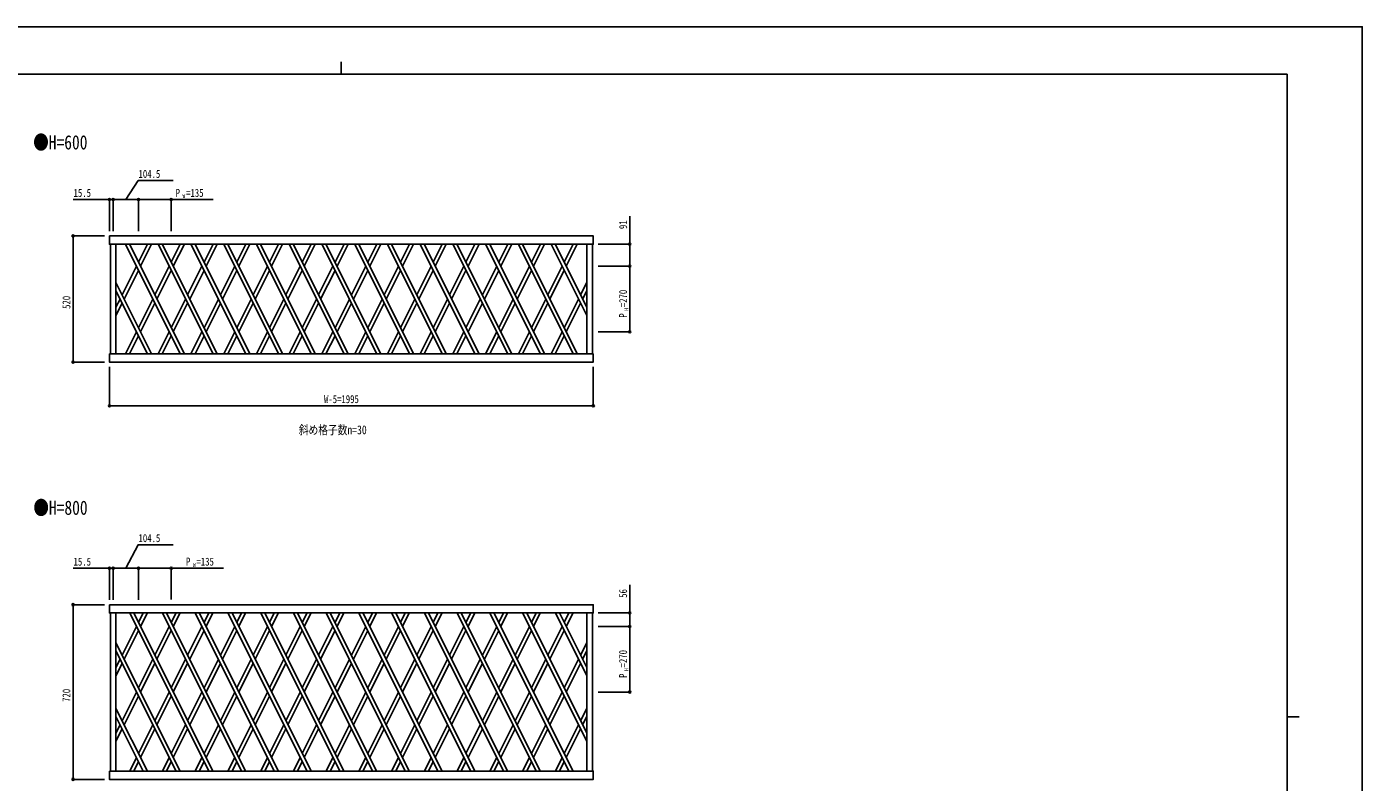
# Model space of a CAD drawing. Units: millimetres, scale not verified. Extents: x -4205 to 4205, y -2970 to 2970.
# Drawn here: x -1301 to 4205, y -145 to 2970 of the extents above; entities that cross this region are included whole.
import ezdxf
from ezdxf.enums import TextEntityAlignment as Align

# ---------------------------------------------------------------- set-up
doc = ezdxf.new("R2010")
doc.units = ezdxf.units.MM
doc.header["$LTSCALE"] = 16
for name, color, linetype in [('0-1_USER1', 3, 'Continuous'), ('0-2_YKK_A1', 4, 'Continuous'), ('0-3_YKK_D', 6, 'Continuous'), ('0-4_YKK_ZWAK', 7, 'Continuous')]:
    doc.layers.add(name, color=color, linetype=linetype)
doc.styles.add('ＭＳ ゴシック', font='')
doc.styles.get('ＭＳ ゴシック').set_extended_font_data('MS Gothic')

msp = doc.modelspace()

# ---------------------------------------------------------------- linework, layer by layer
at = {"layer": '0-2_YKK_A1'}
for p, q in [((-956.23, 2073.52), (-956.23, 1621.52)), ((-933.23, 2073.52), (-933.23, 1621.52)), ((-668.12, 1621.52), (-894.12, 2073.52)), ((-877.35, 2073.52), (-651.35, 1621.52)), ((-803.11, 2073.52), (-840.23, 1999.29)), ((-786.34, 2073.52), (-831.85, 1982.52)), ((-533.12, 1621.52), (-759.12, 2073.52)), ((-742.35, 2073.52), (-516.35, 1621.52)), ((-705.23, 1999.29), (-668.12, 2073.52)), ((-696.85, 1982.52), (-651.35, 2073.52)), ((-398.12, 1621.52), (-624.12, 2073.52)), ((-607.35, 2073.52), (-381.35, 1621.52)), ((-570.23, 1999.29), (-533.12, 2073.52)), ((-561.85, 1982.52), (-516.35, 2073.52)), ((-263.12, 1621.52), (-489.12, 2073.52)), ((-472.35, 2073.52), (-246.35, 1621.52)), ((-435.23, 1999.29), (-398.12, 2073.52)), ((-426.85, 1982.52), (-381.35, 2073.52)), ((-128.12, 1621.52), (-354.12, 2073.52)), ((-337.35, 2073.52), (-111.35, 1621.52)), ((-300.23, 1999.29), (-263.12, 2073.52)), ((-291.85, 1982.52), (-246.35, 2073.52)), ((6.88, 1621.52), (-219.12, 2073.52)), ((-202.35, 2073.52), (23.65, 1621.52)), ((-165.23, 1999.29), (-128.12, 2073.52)), ((-156.85, 1982.52), (-111.35, 2073.52)), ((141.88, 1621.52), (-84.12, 2073.52)), ((-67.35, 2073.52), (158.65, 1621.52)), ((-30.23, 1999.29), (6.88, 2073.52)), ((-21.85, 1982.52), (23.65, 2073.52)), ((276.88, 1621.52), (50.88, 2073.52)), ((67.65, 2073.52), (293.65, 1621.52)), ((104.77, 1999.29), (141.88, 2073.52)), ((113.15, 1982.52), (158.65, 2073.52)), ((411.88, 1621.52), (185.88, 2073.52)), ((202.65, 2073.52), (428.65, 1621.52)), ((239.77, 1999.29), (276.88, 2073.52)), ((248.15, 1982.52), (293.65, 2073.52)), ((546.88, 1621.52), (320.88, 2073.52)), ((337.65, 2073.52), (563.65, 1621.52)), ((374.77, 1999.29), (411.88, 2073.52)), ((383.15, 1982.52), (428.65, 2073.52)), ((681.88, 1621.52), (455.88, 2073.52)), ((472.65, 2073.52), (698.65, 1621.52)), ((509.77, 1999.29), (546.88, 2073.52)), ((518.15, 1982.52), (563.65, 2073.52)), ((816.88, 1621.52), (590.88, 2073.52)), ((607.65, 2073.52), (833.65, 1621.52)), ((644.77, 1999.29), (681.88, 2073.52)), ((653.15, 1982.52), (698.65, 2073.52)), ((951.88, 1621.52), (725.88, 2073.52)), ((742.65, 2073.52), (968.65, 1621.52)), ((779.77, 1999.29), (816.88, 2073.52)), ((788.15, 1982.52), (833.65, 2073.52)), ((1007.77, 1779.81), (860.88, 2073.52)), ((877.65, 2073.52), (1007.77, 1813.34)), ((914.77, 1999.3), (951.88, 2073.52)), ((923.16, 1982.53), (968.65, 2073.52)), ((1007.77, 2073.52), (1007.77, 1621.52)), ((1030.77, 2073.52), (1030.77, 1621.52)), ((-848.62, 1982.52), (-907.76, 1864.28)), ((-772.73, 1864.29), (-713.62, 1982.52)), ((-637.73, 1864.29), (-578.62, 1982.52)), ((-502.73, 1864.29), (-443.62, 1982.52)), ((-367.73, 1864.29), (-308.62, 1982.52)), ((-232.73, 1864.29), (-173.62, 1982.52)), ((-97.73, 1864.29), (-38.62, 1982.52)), ((37.27, 1864.29), (96.38, 1982.52)), ((172.27, 1864.29), (231.38, 1982.52)), ((307.27, 1864.29), (366.38, 1982.52)), ((442.27, 1864.29), (501.38, 1982.52)), ((577.27, 1864.29), (636.38, 1982.52)), ((712.27, 1864.29), (771.38, 1982.52)), ((847.27, 1864.29), (906.39, 1982.53)), ((-840.24, 1965.75), (-899.37, 1847.51)), ((-764.35, 1847.52), (-705.23, 1965.75)), ((-629.35, 1847.52), (-570.23, 1965.75)), ((-494.35, 1847.52), (-435.23, 1965.75)), ((-359.35, 1847.52), (-300.23, 1965.75)), ((-224.35, 1847.52), (-165.23, 1965.75)), ((-89.35, 1847.52), (-30.23, 1965.75)), ((45.65, 1847.52), (104.77, 1965.75)), ((180.65, 1847.52), (239.77, 1965.75)), ((315.65, 1847.52), (374.77, 1965.75)), ((450.65, 1847.52), (509.77, 1965.75)), ((585.65, 1847.52), (644.77, 1965.75)), ((720.65, 1847.52), (779.77, 1965.75)), ((855.65, 1847.52), (914.77, 1965.76)), ((-933.23, 1915.22), (-786.35, 1621.52)), ((-803.12, 1621.52), (-933.23, 1881.69)), ((982.29, 1864.28), (1007.77, 1915.22)), ((990.68, 1847.51), (1007.77, 1881.68)), ((-916.14, 1847.51), (-933.23, 1813.34)), ((-907.76, 1830.74), (-933.23, 1779.8)), ((-840.24, 1729.28), (-781.12, 1847.52)), ((-831.85, 1712.51), (-772.73, 1830.75)), ((-705.23, 1729.29), (-646.12, 1847.52)), ((-696.85, 1712.52), (-637.73, 1830.75)), ((-570.23, 1729.29), (-511.12, 1847.52)), ((-561.85, 1712.52), (-502.73, 1830.75)), ((-435.23, 1729.29), (-376.12, 1847.52)), ((-426.85, 1712.52), (-367.73, 1830.75)), ((-300.23, 1729.29), (-241.12, 1847.52)), ((-291.85, 1712.52), (-232.73, 1830.75)), ((-165.23, 1729.29), (-106.12, 1847.52)), ((-156.85, 1712.52), (-97.73, 1830.75)), ((-30.23, 1729.29), (28.88, 1847.52)), ((-21.85, 1712.52), (37.27, 1830.75)), ((104.77, 1729.29), (163.88, 1847.52)), ((113.15, 1712.52), (172.27, 1830.75)), ((239.77, 1729.29), (298.88, 1847.52)), ((248.15, 1712.52), (307.27, 1830.75)), ((374.77, 1729.29), (433.88, 1847.52)), ((383.15, 1712.52), (442.27, 1830.75)), ((509.77, 1729.29), (568.88, 1847.52)), ((518.15, 1712.52), (577.27, 1830.75)), ((644.77, 1729.29), (703.88, 1847.52)), ((653.15, 1712.52), (712.27, 1830.75)), ((779.77, 1729.29), (838.88, 1847.52)), ((788.15, 1712.52), (847.27, 1830.75)), ((914.77, 1729.27), (973.91, 1847.51)), ((923.16, 1712.5), (982.29, 1830.75)), ((-894.12, 1621.52), (-848.63, 1712.51)), ((-759.12, 1621.52), (-713.62, 1712.52)), ((-624.12, 1621.52), (-578.62, 1712.52)), ((-489.12, 1621.52), (-443.62, 1712.52)), ((-354.12, 1621.52), (-308.62, 1712.52)), ((-219.12, 1621.52), (-173.62, 1712.52)), ((-84.12, 1621.52), (-38.62, 1712.52)), ((50.88, 1621.52), (96.38, 1712.52)), ((185.88, 1621.52), (231.38, 1712.52)), ((320.88, 1621.52), (366.38, 1712.52)), ((455.88, 1621.52), (501.38, 1712.52)), ((590.88, 1621.52), (636.38, 1712.52)), ((725.88, 1621.52), (771.38, 1712.52)), ((860.88, 1621.52), (906.39, 1712.5)), ((-877.35, 1621.52), (-840.24, 1695.74)), ((-742.35, 1621.52), (-705.23, 1695.75)), ((-607.35, 1621.52), (-570.23, 1695.75)), ((-472.35, 1621.52), (-435.23, 1695.75)), ((-337.35, 1621.52), (-300.23, 1695.75)), ((-202.35, 1621.52), (-165.23, 1695.75)), ((-67.35, 1621.52), (-30.23, 1695.75)), ((67.65, 1621.52), (104.77, 1695.75)), ((202.65, 1621.52), (239.77, 1695.75)), ((337.65, 1621.52), (374.77, 1695.75)), ((472.65, 1621.52), (509.77, 1695.75)), ((607.65, 1621.52), (644.77, 1695.75)), ((742.65, 1621.52), (779.77, 1695.75)), ((877.66, 1621.52), (914.77, 1695.74)), ((-956.23, 553.52), (-956.23, -98.48)), ((-933.23, 553.52), (-933.23, -98.48)), ((-550.62, -98.48), (-876.62, 553.52)), ((-859.85, 553.52), (-533.85, -98.48)), ((-820.62, 553.52), (-840.23, 514.29)), ((-803.85, 553.52), (-831.85, 497.52)), ((-415.62, -98.48), (-741.62, 553.52)), ((-724.85, 553.52), (-398.85, -98.48)), ((-685.62, 553.52), (-705.23, 514.29)), ((-668.85, 553.52), (-696.85, 497.52)), ((-280.62, -98.48), (-606.62, 553.52)), ((-589.85, 553.52), (-263.85, -98.48)), ((-570.23, 514.29), (-550.62, 553.52)), ((-561.85, 497.52), (-533.85, 553.52)), ((-145.62, -98.48), (-471.62, 553.52)), ((-454.85, 553.52), (-128.85, -98.48)), ((-435.23, 514.29), (-415.62, 553.52)), ((-426.85, 497.52), (-398.85, 553.52)), ((-10.62, -98.48), (-336.62, 553.52)), ((-319.85, 553.52), (6.15, -98.48)), ((-300.23, 514.29), (-280.62, 553.52)), ((-291.85, 497.52), (-263.85, 553.52)), ((124.38, -98.48), (-201.62, 553.52)), ((-184.85, 553.52), (141.15, -98.48)), ((-165.23, 514.29), (-145.62, 553.52)), ((-156.85, 497.52), (-128.85, 553.52)), ((259.38, -98.48), (-66.62, 553.52)), ((-49.85, 553.52), (276.15, -98.48)), ((-30.23, 514.29), (-10.62, 553.52)), ((-21.85, 497.52), (6.15, 553.52)), ((394.38, -98.48), (68.38, 553.52)), ((85.15, 553.52), (411.15, -98.48)), ((104.77, 514.29), (124.38, 553.52)), ((113.15, 497.52), (141.15, 553.52)), ((529.38, -98.48), (203.38, 553.52)), ((220.15, 553.52), (546.15, -98.48)), ((239.77, 514.29), (259.38, 553.52)), ((248.15, 497.52), (276.15, 553.52)), ((664.38, -98.48), (338.38, 553.52)), ((355.15, 553.52), (681.15, -98.48)), ((374.77, 514.29), (394.38, 553.52)), ((383.15, 497.52), (411.15, 553.52)), ((799.38, -98.48), (473.38, 553.52)), ((490.15, 553.52), (816.15, -98.48)), ((509.77, 514.29), (529.38, 553.52)), ((518.15, 497.52), (546.15, 553.52)), ((934.38, -98.48), (608.38, 553.52)), ((625.15, 553.52), (951.15, -98.48)), ((644.77, 514.29), (664.38, 553.52)), ((653.15, 497.52), (681.15, 553.52)), ((1007.77, 24.86), (743.38, 553.52)), ((760.15, 553.52), (1007.77, 58.4)), ((779.77, 514.29), (799.38, 553.52)), ((788.16, 497.52), (816.15, 553.52)), ((1007.77, 294.8), (878.38, 553.52)), ((895.15, 553.52), (1007.77, 328.34)), ((914.77, 514.29), (934.38, 553.52)), ((923.16, 497.52), (951.15, 553.52)), ((1007.77, 553.52), (1007.77, -98.48)), ((1030.77, 553.52), (1030.77, -98.48)), ((-848.62, 497.52), (-907.77, 379.25)), ((-713.62, 497.52), (-772.74, 379.31)), ((-637.73, 379.29), (-578.62, 497.52)), ((-502.73, 379.29), (-443.62, 497.52)), ((-367.73, 379.29), (-308.62, 497.52)), ((-232.73, 379.29), (-173.62, 497.52)), ((-97.73, 379.29), (-38.62, 497.52)), ((37.27, 379.29), (96.38, 497.52)), ((172.27, 379.29), (231.38, 497.52)), ((307.27, 379.29), (366.38, 497.52)), ((442.27, 379.29), (501.38, 497.52)), ((577.27, 379.29), (636.38, 497.52)), ((712.27, 379.29), (771.39, 497.52)), ((847.28, 379.31), (906.39, 497.52)), ((-840.24, 480.75), (-899.38, 362.49)), ((-705.24, 480.75), (-764.36, 362.54)), ((-629.35, 362.52), (-570.23, 480.75)), ((-494.35, 362.52), (-435.23, 480.75)), ((-359.35, 362.52), (-300.23, 480.75)), ((-224.35, 362.52), (-165.23, 480.75)), ((-89.35, 362.52), (-30.23, 480.75)), ((45.65, 362.52), (104.77, 480.75)), ((180.65, 362.52), (239.77, 480.75)), ((315.65, 362.52), (374.77, 480.75)), ((450.65, 362.52), (509.77, 480.75)), ((585.65, 362.52), (644.77, 480.75)), ((720.65, 362.52), (779.77, 480.75)), ((855.66, 362.54), (914.77, 480.75)), ((-933.23, 430.17), (-668.85, -98.48)), ((-685.62, -98.48), (-933.23, 396.64)), ((982.3, 379.25), (1007.77, 430.17)), ((990.69, 362.49), (1007.77, 396.64)), ((-916.15, 362.49), (-933.23, 328.34)), ((-907.77, 345.72), (-933.23, 294.8)), ((-781.13, 362.54), (-840.27, 244.28)), ((-772.74, 345.77), (-831.88, 227.52)), ((-705.23, 244.29), (-646.12, 362.52)), ((-696.85, 227.52), (-637.73, 345.75)), ((-570.23, 244.29), (-511.12, 362.52)), ((-561.85, 227.52), (-502.73, 345.75)), ((-435.23, 244.29), (-376.12, 362.52)), ((-426.85, 227.52), (-367.73, 345.75)), ((-300.23, 244.29), (-241.12, 362.52)), ((-291.85, 227.52), (-232.73, 345.75)), ((-165.23, 244.29), (-106.12, 362.52)), ((-156.85, 227.52), (-97.73, 345.75)), ((-30.23, 244.29), (28.88, 362.52)), ((-21.85, 227.52), (37.27, 345.75)), ((104.77, 244.29), (163.88, 362.52)), ((113.15, 227.52), (172.27, 345.75)), ((239.77, 244.29), (298.88, 362.52)), ((248.15, 227.52), (307.27, 345.75)), ((374.77, 244.29), (433.88, 362.52)), ((383.15, 227.52), (442.27, 345.75)), ((509.77, 244.29), (568.88, 362.52)), ((518.15, 227.52), (577.27, 345.75)), ((644.77, 244.29), (703.88, 362.52)), ((653.15, 227.52), (712.27, 345.75)), ((779.77, 244.29), (838.89, 362.54)), ((788.15, 227.52), (847.28, 345.77)), ((914.8, 244.28), (973.92, 362.49)), ((923.19, 227.52), (982.3, 345.72)), ((-848.65, 227.52), (-907.77, 109.31)), ((-772.74, 109.26), (-713.62, 227.52)), ((-637.73, 109.29), (-578.62, 227.52)), ((-502.73, 109.29), (-443.62, 227.52)), ((-367.73, 109.29), (-308.62, 227.52)), ((-232.73, 109.29), (-173.62, 227.52)), ((-97.73, 109.29), (-38.62, 227.52)), ((37.27, 109.29), (96.38, 227.52)), ((172.27, 109.29), (231.38, 227.52)), ((307.27, 109.29), (366.38, 227.52)), ((442.27, 109.29), (501.38, 227.52)), ((577.27, 109.29), (636.38, 227.52)), ((712.27, 109.29), (771.38, 227.52)), ((847.28, 109.26), (906.42, 227.52)), ((-840.27, 210.75), (-899.38, 92.54)), ((-764.36, 92.49), (-705.23, 210.75)), ((-629.35, 92.52), (-570.23, 210.75)), ((-494.35, 92.52), (-435.23, 210.75)), ((-359.35, 92.52), (-300.23, 210.75)), ((-224.35, 92.52), (-165.23, 210.75)), ((-89.35, 92.52), (-30.23, 210.75)), ((45.65, 92.52), (104.77, 210.75)), ((180.65, 92.52), (239.77, 210.75)), ((315.65, 92.52), (374.77, 210.75)), ((450.65, 92.52), (509.77, 210.75)), ((585.65, 92.52), (644.77, 210.75)), ((720.65, 92.52), (779.77, 210.75)), ((855.66, 92.49), (914.8, 210.75)), ((-933.23, 160.23), (-803.85, -98.48)), ((-820.62, -98.48), (-933.23, 126.69)), ((982.3, 109.31), (1007.77, 160.23)), ((990.69, 92.55), (1007.77, 126.69)), ((-916.15, 92.54), (-933.23, 58.4)), ((-907.77, 75.78), (-933.23, 24.86)), ((-840.24, -25.72), (-781.13, 92.49)), ((-831.85, -42.49), (-772.74, 75.72)), ((-705.24, -25.72), (-646.12, 92.52)), ((-696.85, -42.49), (-637.73, 75.75)), ((-570.23, -25.71), (-511.12, 92.52)), ((-561.85, -42.48), (-502.73, 75.75)), ((-435.23, -25.71), (-376.12, 92.52)), ((-426.85, -42.48), (-367.73, 75.75)), ((-300.23, -25.71), (-241.12, 92.52)), ((-291.85, -42.48), (-232.73, 75.75)), ((-165.23, -25.71), (-106.12, 92.52)), ((-156.85, -42.48), (-97.73, 75.75)), ((-30.23, -25.71), (28.88, 92.52)), ((-21.85, -42.48), (37.27, 75.75)), ((104.77, -25.71), (163.88, 92.52)), ((113.15, -42.48), (172.27, 75.75)), ((239.77, -25.71), (298.88, 92.52)), ((248.15, -42.48), (307.27, 75.75)), ((374.77, -25.71), (433.88, 92.52)), ((383.15, -42.48), (442.27, 75.75)), ((509.77, -25.71), (568.88, 92.52)), ((518.15, -42.48), (577.27, 75.75)), ((644.77, -25.71), (703.88, 92.52)), ((653.15, -42.48), (712.27, 75.75)), ((779.77, -25.72), (838.89, 92.49)), ((788.16, -42.49), (847.28, 75.73)), ((914.77, -25.72), (973.92, 92.55)), ((923.16, -42.49), (982.3, 75.78)), ((-876.62, -98.48), (-848.62, -42.49)), ((-741.62, -98.48), (-713.62, -42.49)), ((-606.62, -98.48), (-578.62, -42.48)), ((-471.62, -98.48), (-443.62, -42.48)), ((-336.62, -98.48), (-308.62, -42.48)), ((-201.62, -98.48), (-173.62, -42.48)), ((-66.62, -98.48), (-38.62, -42.48)), ((68.38, -98.48), (96.38, -42.48)), ((203.38, -98.48), (231.38, -42.48)), ((338.38, -98.48), (366.38, -42.48)), ((473.38, -98.48), (501.38, -42.48)), ((608.38, -98.48), (636.38, -42.48)), ((743.38, -98.48), (771.39, -42.49)), ((878.38, -98.48), (906.39, -42.49)), ((-859.85, -98.48), (-840.24, -59.26)), ((-724.85, -98.48), (-705.24, -59.26)), ((-589.85, -98.48), (-570.23, -59.25)), ((-454.85, -98.48), (-435.23, -59.25)), ((-319.85, -98.48), (-300.23, -59.25)), ((-184.85, -98.48), (-165.23, -59.25)), ((-49.85, -98.48), (-30.23, -59.25)), ((85.15, -98.48), (104.77, -59.25)), ((220.15, -98.48), (239.77, -59.25)), ((355.15, -98.48), (374.77, -59.25)), ((490.15, -98.48), (509.77, -59.25)), ((625.15, -98.48), (644.77, -59.25)), ((760.15, -98.48), (779.77, -59.26)), ((895.15, -98.48), (914.77, -59.26))]:
    msp.add_line(p, q, dxfattribs=at)
for points in [[(-960.23, 2107.52), (1034.77, 2107.52), (1034.77, 2073.52), (-960.23, 2073.52)], [(-960.23, 1621.52), (1034.77, 1621.52), (1034.77, 1587.52), (-960.23, 1587.52)], [(-960.23, 587.52), (1034.77, 587.52), (1034.77, 553.52), (-960.23, 553.52)], [(-960.23, -98.48), (1034.77, -98.48), (1034.77, -132.48), (-960.23, -132.48)]]:
    msp.add_lwpolyline(points, close=True, dxfattribs=at)
at = {"layer": '0-3_YKK_D'}
for p, q in [((-960.23, 2127.52), (-960.23, 2258.52)), ((-944.73, 2127.52), (-944.73, 2258.52)), ((-944.73, 2127.52), (-944.73, 2258.52)), ((-840.23, 2127.52), (-840.23, 2258.52)), ((-840.23, 2127.52), (-840.23, 2258.52)), ((-705.23, 2127.52), (-705.23, 2258.52)), ((-944.73, 2257.52), (-840.23, 2257.52)), ((-980.23, 2107.52), (-1111.23, 2107.52)), ((-1110.23, 2107.52), (-1110.23, 1587.52)), ((1054.77, 2073.52), (1185.77, 2073.52)), ((1054.77, 1982.53), (1185.77, 1982.53)), ((1054.77, 1982.53), (1185.77, 1982.53)), ((1184.77, 1982.53), (1184.77, 1712.5)), ((1054.77, 1712.5), (1185.77, 1712.5)), ((-980.23, 1587.52), (-1111.23, 1587.52)), ((-960.23, 1567.52), (-960.23, 1406.52)), ((1034.77, 1567.52), (1034.77, 1406.52)), ((1034.77, 1407.52), (-960.23, 1407.52)), ((-960.23, 607.52), (-960.23, 738.52)), ((-944.73, 607.52), (-944.73, 738.52)), ((-944.73, 607.52), (-944.73, 738.52)), ((-944.73, 737.52), (-840.24, 737.52)), ((-840.24, 607.52), (-840.24, 738.52)), ((-840.24, 607.52), (-840.24, 738.52)), ((-705.24, 608.38), (-705.24, 738.52)), ((-980.23, 587.52), (-1111.23, 587.52)), ((-1110.23, 587.52), (-1110.23, -132.48)), ((1054.77, 553.52), (1185.77, 553.52)), ((1054.77, 497.52), (1185.77, 497.52)), ((1055.77, 497.52), (1185.77, 497.52)), ((1184.77, 497.52), (1184.77, 227.52)), ((1054.77, 227.52), (1185.77, 227.52)), ((-980.23, -132.48), (-1111.23, -132.48))]:
    msp.add_line(p, q, dxfattribs=at)
for points in [[(-892.48, 2257.52), (-841.24, 2335.94), (-697.64, 2335.94)], [(-944.73, 2257.52), (-960.23, 2257.52), (-1109.03, 2257.52)], [(-840.23, 2257.52), (-705.23, 2257.52), (-532.63, 2257.52)], [(1184.77, 1982.53), (1184.77, 2073.52), (1184.77, 2189.72)], [(-892.48, 737.52), (-841.24, 834.65), (-697.64, 834.65)], [(-944.73, 737.52), (-960.23, 737.52), (-1109.03, 737.52)], [(-840.24, 737.52), (-705.24, 737.52), (-489.95, 737.52)], [(1184.77, 497.52), (1184.77, 553.52), (1184.77, 669.72)]]:
    msp.add_lwpolyline(points, dxfattribs=at)
for centre in [(-960.23, 2257.52), (-944.73, 2257.52), (-944.73, 2257.52), (-840.23, 2257.52), (-840.23, 2257.52), (-705.23, 2257.52), (-1110.23, 2107.52), (1184.77, 2073.52), (1184.77, 1982.53), (1184.77, 1982.53), (1184.77, 1712.5), (-1110.23, 1587.52), (-960.23, 1407.52), (1034.77, 1407.52), (-960.23, 737.52), (-944.73, 737.52), (-944.73, 737.52), (-840.24, 737.52), (-840.24, 737.52), (-705.24, 737.52), (-1110.23, 587.52), (1184.77, 553.52), (1184.77, 497.52), (1184.77, 497.52), (1184.77, 227.52), (-1110.23, -132.48)]:
    msp.add_circle(centre, 4.25, dxfattribs=at)
at = {"layer": '0-4_YKK_ZWAK'}
for p, q in [((-4.98, 2825), (-4.98, 2775)), ((3895.02, 2775), (-3904.98, 2775)), ((3895.02, 2775), (3895.02, -2525)), ((3895.02, 125), (3945.02, 125))]:
    msp.add_line(p, q, dxfattribs=at)
msp.add_lwpolyline([(-4205, -2970), (4205, -2970), (4205, 2970), (-4205, 2970)], close=True, dxfattribs=at)

# ---------------------------------------------------------------- texts
at = {"layer": '0-1_USER1', "style": 'ＭＳ ゴシック', "width": 0.8}
for s, height, p in [('●H=600', 58.65, (-1274.36, 2446.58)), ('斜め格子数n=30', 36.66, (-179.28, 1278.81)), ('●H=800', 58.65, (-1273.68, 940.41))]:
    msp.add_text(s, height=height, dxfattribs=at).set_placement(p, align=Align.BOTTOM_LEFT)
at = {"layer": '0-3_YKK_D', "style": 'ＭＳ ゴシック', "width": 0.8}
for s, height, p in [('104.5', 32.99, (-840.24, 2336.94)), ('15.5', 32.99, (-1108.03, 2258.52)), ('P', 32.99, (-687.23, 2258.52)), ('W', 16.5, (-658.43, 2258.52)), ('=135', 32.99, (-644.03, 2258.52)), ('W-5=1995', 32.99, (-75.53, 1408.52)), ('104.5', 32.99, (-840.24, 835.65)), ('15.5', 32.99, (-1108.03, 738.52)), ('P', 32.99, (-644.55, 738.52)), ('=135', 32.99, (-601.35, 738.52)), ('W', 16.5, (-615.75, 738.52))]:
    msp.add_text(s, height=height, dxfattribs=at).set_placement(p, align=Align.BOTTOM_LEFT)
for s, height, p in [('91', 32.99, (1183.77, 2135.92)), ('=270', 32.99, (1183.77, 1813.92)), ('520', 32.99, (-1111.23, 1806.72)), ('P', 32.99, (1183.77, 1770.72)), ('H', 16.5, (1183.77, 1799.52)), ('56', 32.99, (1183.77, 615.92)), ('=270', 32.99, (1183.77, 328.92)), ('P', 32.99, (1183.77, 285.72)), ('H', 16.5, (1183.77, 314.52)), ('720', 32.99, (-1111.23, 186.72))]:
    msp.add_text(s, height=height, rotation=90, dxfattribs=at).set_placement(p, align=Align.BOTTOM_LEFT)

doc.saveas('drawing.dxf')
